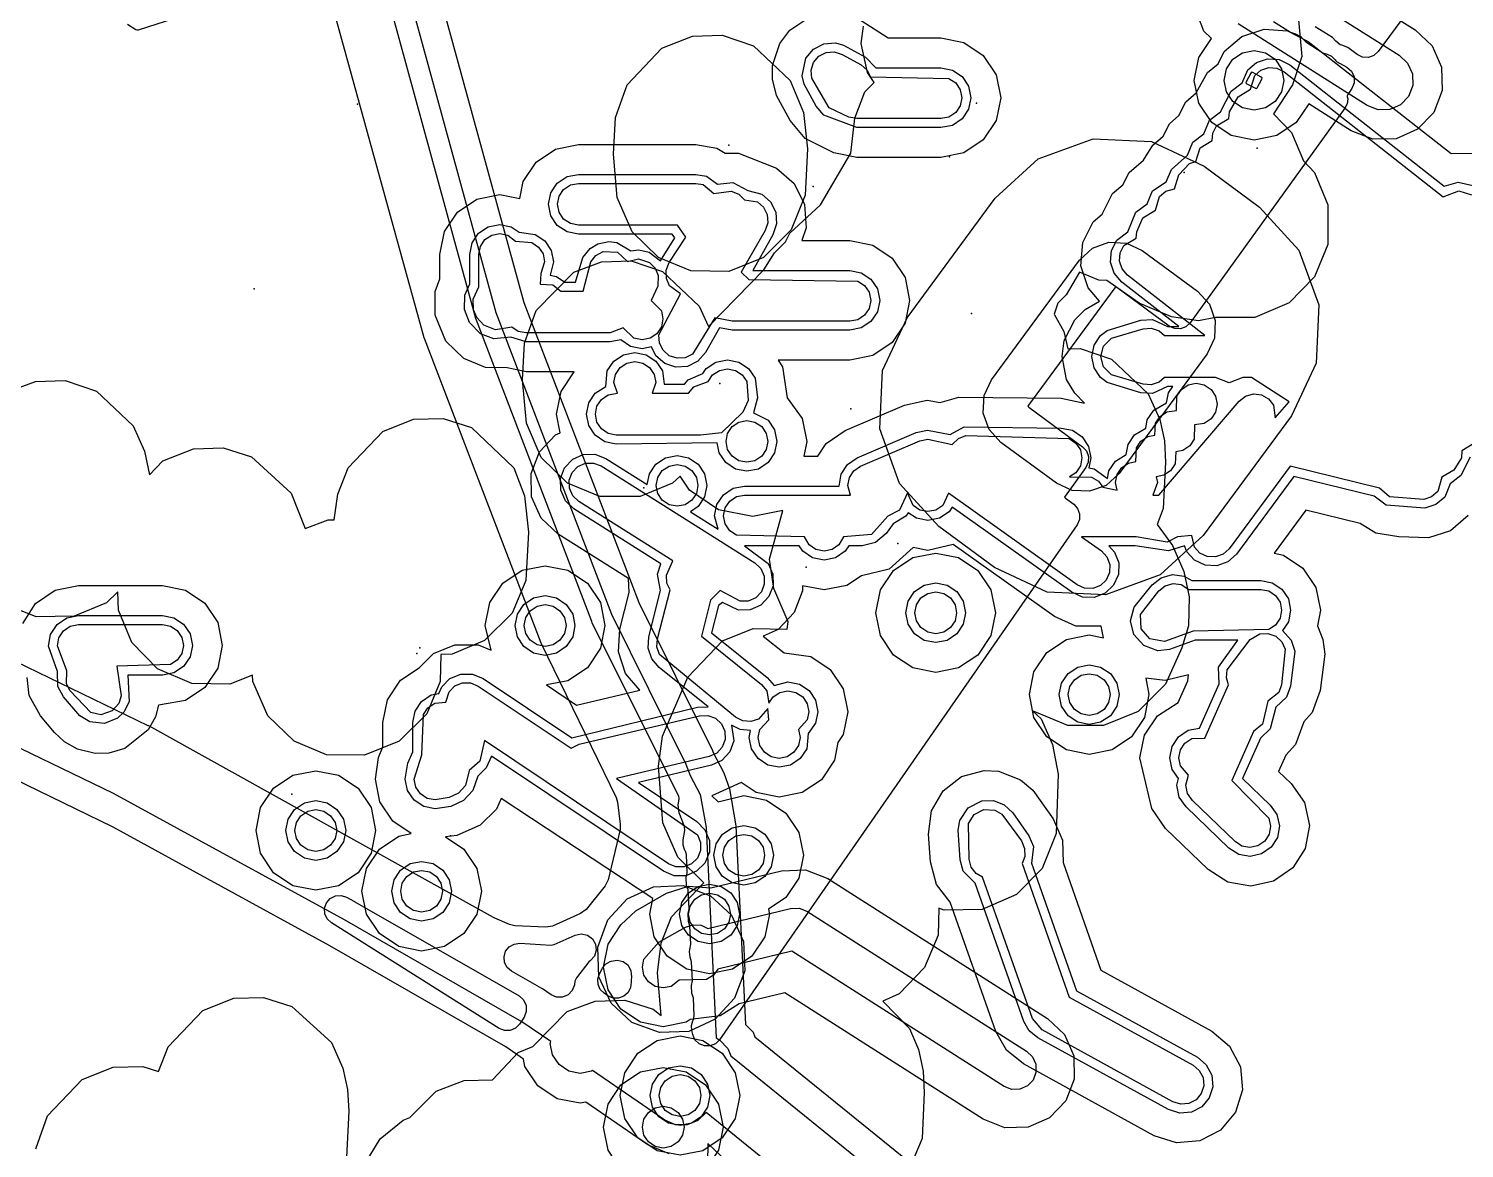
# Model space of a CAD drawing. Header units: metres. Extents: x 8738 to 9560, y -8972 to -7699.
# Drawn here: x 9148.72 to 9196.75, y -8146.26 to -8108.78 of the extents above; entities that cross this region are included whole.
import ezdxf

# ---------------------------------------------------------------- set-up
doc = ezdxf.new("R2010")
doc.units = ezdxf.units.M
for name, color, linetype in [('AI_GREENING_EXCLUSIONS', 1, 'Continuous'), ('AI_GREENING_LAWN', 82, 'Continuous'), ('AI_GREENING_REJECTED', 6, 'Continuous')]:
    doc.layers.add(name, color=color, linetype=linetype)

msp = doc.modelspace()

# ---------------------------------------------------------------- linework, layer by layer
at = {"layer": 'AI_GREENING_EXCLUSIONS'}
for points in [[(9161.109, -8106.45), (9164.348, -8118.278), (9168.212, -8128.375), (9170.707, -8133.4), (9170.853, -8133.776), (9171.18, -8134.413), (9171.383, -8135.515), (9171.724, -8142.554), (9171.842, -8142.636), (9172.114, -8142.916), (9172.21, -8143.156), (9177.55, -8147.486)], [(9162.368, -8107.284), (9165.29, -8117.945), (9169.136, -8127.993), (9171.598, -8132.946), (9171.62, -8133.005), (9171.98, -8133.694), (9172.161, -8134.223), (9172.382, -8135.466), (9172.696, -8142.107), (9172.954, -8142.372), (9173.012, -8142.52), (9178.179, -8146.709)], [(9192.724, -8107.313), (9195.107, -8108.822), (9195.672, -8109.361), (9195.988, -8110.074), (9196.007, -8110.854), (9195.726, -8111.582), (9195.188, -8112.147), (9194.474, -8112.463), (9193.694, -8112.482), (9192.966, -8112.202), (9191.547, -8111.299), (9191.128, -8111.926), (9190.479, -8112.36), (9189.714, -8112.512), (9188.949, -8112.36), (9188.3, -8111.926), (9187.866, -8111.277), (9187.714, -8110.512), (9187.866, -8109.747), (9188.289, -8109.114), (9188.04, -8108.868), (9187.737, -8108.077)], [(9191.219, -8107.544), (9194.571, -8109.667), (9194.854, -8109.936), (9195.012, -8110.293), (9195.022, -8110.683), (9194.881, -8111.047), (9194.612, -8111.33), (9194.255, -8111.488), (9193.865, -8111.497), (9193.501, -8111.357), (9189.179, -8108.619)], [(9191.142, -8107.872), (9191.316, -8109.712), (9191, -8110.657), (9190.362, -8111.63), (9190.967, -8112.254), (9191.365, -8113.203), (9191.734, -8113.592), (9192.188, -8114.675), (9192.188, -8116.003), (9191.734, -8117.086), (9190.885, -8117.954), (9189.745, -8118.446), (9188.422, -8118.446), (9187.855, -8118.559), (9186.949, -8118.424), (9185.866, -8117.97), (9184.794, -8117.215), (9184.524, -8117.199), (9183.875, -8116.927), (9183.43, -8117.688), (9183.149, -8117.968), (9183.023, -8118.337), (9183.35, -8118.921), (9183.486, -8119.501), (9183.9, -8119.49), (9184.95, -8119.842), (9186.174, -8121.001), (9186.56, -8121.857), (9186.715, -8122.576), (9186.754, -8123.293), (9186.677, -8124.838), (9186.468, -8125.379), (9186.985, -8126.079), (9187.364, -8126.946), (9187.546, -8127.803), (9187.517, -8128.773), (9187.298, -8129.503), (9186.755, -8130.716), (9185.838, -8131.633), (9184.677, -8132.101), (9183.489, -8132.101), (9182.306, -8131.618), (9182.589, -8131.886), (9182.975, -8132.742), (9183.157, -8133.731), (9183.092, -8135.723), (9182.622, -8136.888), (9181.767, -8137.765), (9180.616, -8138.263), (9179.347, -8138.28), (9179.166, -8138.221), (9179.145, -8139.125), (9178.692, -8140.209), (9177.837, -8141.086), (9177.294, -8141.33), (9178.189, -8142.242), (9178.489, -8142.952), (9178.644, -8143.671), (9178.683, -8144.388), (9178.606, -8145.933), (9178.091, -8147.165)], [(9159.597, -8147.388), (9160.477, -8145.943), (9161.244, -8145.31), (9161.468, -8145.226), (9162.353, -8144.342), (9163.284, -8143.992), (9164.233, -8143.967), (9165.1, -8143.053), (9165.581, -8142.852), (9166.739, -8141.68), (9167.67, -8141.33), (9168.664, -8141.303), (9169.613, -8141.603), (9169.882, -8141.814), (9169.754, -8140.385), (9169.884, -8139.387), (9170.223, -8138.512), (9171.311, -8137.367), (9170.437, -8136.514), (9169.939, -8135.363), (9169.794, -8133.463), (9169.924, -8132.465), (9170.766, -8130.492), (9171.926, -8129.27), (9172.956, -8128.863), (9174.095, -8128.882), (9174.126, -8128.64), (9173.645, -8127.521), (9173.5, -8126.536), (9173.947, -8124.913), (9172.95, -8125.111), (9171.802, -8124.883), (9170.829, -8124.232), (9170.514, -8123.761), (9170.262, -8123.992), (9169.178, -8124.445), (9167.828, -8124.445), (9166.744, -8123.992), (9165.867, -8123.137), (9165.369, -8121.986), (9165.236, -8120.533), (9165.304, -8119.311), (9165.693, -8118.213), (9166.952, -8116.934), (9167.883, -8116.584), (9168.877, -8116.557), (9169.927, -8116.909), (9171.151, -8118.068), (9171.465, -8118.755), (9173.31, -8116.858), (9173.674, -8116.286), (9174.044, -8115.915), (9174.184, -8115.629), (9175.211, -8114.681), (9176.23, -8112.948), (9176.356, -8111.775), (9176.695, -8110.9), (9177.001, -8110.578), (9176.782, -8110.245), (9176.574, -8109.272), (9176.644, -8108.702)], [(9196.883, -8125.076), (9196.291, -8125.584), (9195.55, -8125.827), (9194.557, -8125.792), (9193.787, -8125.667), (9193.267, -8125.346), (9191.45, -8124.897), (9190.387, -8126.337), (9190.703, -8126.4), (9191.352, -8126.834), (9191.786, -8127.482), (9191.938, -8128.248), (9191.835, -8128.766), (9192.019, -8129.229), (9192.079, -8129.718), (9191.923, -8130.933), (9191.661, -8131.668), (9191.379, -8131.981), (9191.101, -8132.741), (9190.774, -8133.092), (9190.531, -8133.641), (9190.952, -8134.046), (9191.398, -8134.686), (9191.565, -8135.448), (9191.428, -8136.216), (9191.007, -8136.874), (9190.367, -8137.32), (9189.605, -8137.487), (9188.837, -8137.349), (9188.179, -8136.929), (9186.749, -8135.553), (9186.292, -8134.886), (9185.899, -8133.19), (9186.051, -8132.425), (9186.485, -8131.776), (9187.178, -8131.333), (9187.499, -8130.608), (9187.519, -8130.407), (9186.737, -8130.598), (9186.091, -8130.524), (9186.2, -8131.071), (9186.048, -8131.836), (9185.614, -8132.485), (9184.965, -8132.919), (9184.2, -8133.071), (9183.435, -8132.919), (9182.786, -8132.485), (9182.352, -8131.836), (9182.2, -8131.071), (9182.352, -8130.306), (9182.786, -8129.657), (9183.435, -8129.223), (9184.2, -8129.071), (9184.673, -8129.165), (9184.598, -8128.778), (9183.754, -8128.78), (9183.042, -8128.46), (9179.643, -8126.044), (9178.804, -8126.246), (9178.305, -8126.147), (9177.506, -8126.873), (9176.579, -8127.09), (9176.092, -8127.416), (9175.327, -8127.568), (9174.607, -8127.425), (9174.611, -8127.595), (9174.331, -8128.323), (9173.794, -8128.889), (9173.297, -8129.111), (9173.992, -8129.668), (9174.886, -8129.794), (9175.535, -8130.228), (9175.969, -8130.877), (9176.121, -8131.642), (9175.969, -8132.407), (9175.793, -8132.671), (9175.674, -8133.269), (9175.24, -8133.918), (9174.591, -8134.352), (9173.826, -8134.504), (9173.061, -8134.352), (9172.559, -8134.017), (9171.573, -8134.458), (9171.79, -8134.659), (9172.64, -8134.45), (9173.405, -8134.602), (9174.054, -8135.036), (9174.488, -8135.685), (9174.64, -8136.45), (9174.488, -8137.215), (9174.054, -8137.864), (9173.467, -8138.257), (9173.498, -8138.414), (9173.346, -8139.179), (9172.912, -8139.828), (9172.263, -8140.262), (9171.498, -8140.414), (9170.733, -8140.262), (9170.084, -8139.828), (9169.65, -8139.179), (9169.498, -8138.414), (9169.6, -8137.899), (9164.531, -8134.553), (9164.368, -8134.905), (9163.827, -8135.446), (9163.042, -8135.791), (9162.664, -8135.827), (9163.28, -8136.239), (9163.714, -8136.888), (9163.866, -8137.653), (9163.714, -8138.418), (9163.28, -8139.067), (9162.631, -8139.501), (9161.866, -8139.653), (9161.101, -8139.501), (9160.452, -8139.067), (9160.018, -8138.418), (9159.866, -8137.653), (9160.018, -8136.888), (9160.452, -8136.239), (9161.101, -8135.805), (9161.52, -8135.722), (9160.904, -8135.31), (9160.47, -8134.661), (9160.318, -8133.896), (9160.423, -8133.172), (9160.571, -8132.819), (9160.571, -8132.005), (9160.723, -8131.24), (9160.723, -8131.24), (9161.157, -8130.591), (9161.786, -8130.17), (9162.258, -8129.7), (9162.979, -8129.403), (9163.759, -8129.404), (9164.189, -8129.582), (9163.996, -8128.756), (9164.148, -8127.991), (9164.582, -8127.342), (9165.231, -8126.908), (9165.996, -8126.756), (9166.761, -8126.908), (9167.41, -8127.342), (9167.844, -8127.991), (9167.996, -8128.756), (9167.844, -8129.521), (9167.41, -8130.17), (9166.761, -8130.604), (9166.038, -8130.748), (9167.047, -8131.424), (9169.164, -8130.92), (9168.691, -8130.363), (9168.45, -8129.642), (9168.497, -8128.882), (9168.812, -8127.655), (9168.781, -8127.186), (9166.429, -8125.701), (9165.863, -8125.164), (9165.545, -8124.451), (9165.525, -8123.671), (9165.805, -8122.943), (9166.342, -8122.377), (9166.502, -8122.305), (9166.378, -8121.685), (9166.531, -8120.92), (9166.973, -8120.265), (9165.362, -8120.265), (9164.725, -8120.138), (9164.001, -8120.123), (9163.279, -8119.821), (9162.675, -8119.237), (9162.315, -8118.374), (9162.315, -8117.582), (9162.478, -8117.151), (9162.478, -8116.337), (9162.63, -8115.572), (9163.064, -8114.923), (9163.713, -8114.489), (9164.478, -8114.337), (9165.149, -8114.47), (9165.264, -8113.893), (9165.697, -8113.244), (9166.346, -8112.81), (9167.112, -8112.658), (9171.044, -8112.658), (9171.738, -8112.782), (9172.019, -8112.948), (9172.463, -8112.943), (9173.743, -8113.453), (9174.332, -8113.965), (9174.679, -8114.664), (9174.733, -8115.442), (9174.588, -8115.874), (9176.191, -8115.874), (9176.956, -8116.026), (9177.605, -8116.46), (9178.039, -8117.109), (9178.191, -8117.874), (9178.039, -8118.64), (9177.605, -8119.288), (9176.956, -8119.722), (9176.191, -8119.874), (9173.794, -8119.874), (9173.944, -8120.099), (9174.099, -8121.139), (9174.597, -8121.831), (9174.749, -8122.596), (9174.651, -8123.09), (9175.123, -8123.09), (9175.395, -8122.671), (9176.038, -8122.229), (9178.016, -8121.381), (9178.779, -8121.219), (9179.213, -8121.299), (9179.837, -8121.12), (9183.257, -8121.147), (9184.047, -8121.316), (9183.715, -8120.986), (9183.443, -8120.519), (9183.291, -8119.754), (9183.364, -8119.218), (9183.715, -8118.522), (9184.059, -8118.178), (9184.547, -8117.902), (9184.166, -8117.458), (9183.923, -8116.717), (9183.982, -8115.939), (9184.334, -8115.243), (9184.629, -8114.989), (9184.978, -8114.303), (9185.326, -8114.005), (9185.534, -8113.596), (9186.012, -8113.187), (9186.329, -8112.676), (9186.676, -8112.376), (9186.882, -8111.967), (9187.2, -8111.692), (9187.435, -8111.231), (9187.783, -8110.932), (9188.161, -8110.253), (9188.509, -8109.955), (9188.717, -8109.546), (9189.309, -8109.038), (9190.051, -8108.796), (9190.829, -8108.856), (9191.525, -8109.209), (9196.304, -8112.964), (9197.564, -8112.952)], [(9196.947, -8123.128), (9196.637, -8123.74), (9196.279, -8124.014), (9196.096, -8124.459), (9195.8, -8124.713), (9195.429, -8124.835), (9194.136, -8124.73), (9193.737, -8124.432), (9191.042, -8123.766), (9189.123, -8126.365), (9188.835, -8126.628), (9188.468, -8126.76), (9188.078, -8126.742), (9187.725, -8126.576), (9187.462, -8126.288), (9187.391, -8126.09), (9186.848, -8126.259), (9185.741, -8126.09), (9184.851, -8126.09), (9185.048, -8126.299), (9185.187, -8126.664), (9185.175, -8127.054), (9185.016, -8127.41), (9184.732, -8127.677), (9184.367, -8127.816), (9183.977, -8127.805), (9183.621, -8127.645), (9179.618, -8124.794), (9179.511, -8124.953), (9179.187, -8125.17), (9178.804, -8125.246), (9178.421, -8125.17), (9178.142, -8124.983), (9178.069, -8125.103), (9177.642, -8125.36), (9177.408, -8125.68), (9177.053, -8125.982), (9176.6, -8126.09), (9176.158, -8126.09), (9176.034, -8126.275), (9175.71, -8126.492), (9175.327, -8126.568), (9174.944, -8126.492), (9174.62, -8126.275), (9174.496, -8126.09), (9172.666, -8126.09), (9173.457, -8126.679), (9173.615, -8127.035), (9173.626, -8127.425), (9173.486, -8127.79), (9173.217, -8128.073), (9172.861, -8128.231), (9172.471, -8128.242), (9171.935, -8127.993), (9171.799, -8128.088), (9171.563, -8129.004), (9173.427, -8130.496), (9173.659, -8130.771), (9174.121, -8130.642), (9174.504, -8130.718), (9174.828, -8130.935), (9175.045, -8131.259), (9175.121, -8131.642), (9175.045, -8132.025), (9174.799, -8132.369), (9174.75, -8132.887), (9174.533, -8133.211), (9174.209, -8133.428), (9173.826, -8133.504), (9173.443, -8133.428), (9173.119, -8133.211), (9172.902, -8132.887), (9172.826, -8132.504), (9172.873, -8132.267), (9172.524, -8132.237), (9172.235, -8132.088), (9172.315, -8132.619), (9172.179, -8132.985), (9171.914, -8133.271), (9171.559, -8133.433), (9169.117, -8134.015), (9171.067, -8135.322), (9171.342, -8135.599), (9171.491, -8135.959), (9171.491, -8136.349), (9171.341, -8136.71), (9171.065, -8136.985), (9170.704, -8137.134), (9170.314, -8137.133), (9169.953, -8136.984), (9164.201, -8133.128), (9164.021, -8133.524), (9163.748, -8133.796), (9163.581, -8134.283), (9163.268, -8134.617), (9162.844, -8134.811), (9162.318, -8134.896), (9161.935, -8134.82), (9161.611, -8134.603), (9161.394, -8134.279), (9161.318, -8133.896), (9161.403, -8133.37), (9161.571, -8132.985), (9161.571, -8132.005), (9161.647, -8131.622), (9161.864, -8131.298), (9162.188, -8131.081), (9162.443, -8131.03), (9162.536, -8130.808), (9162.812, -8130.532), (9163.173, -8130.384), (9163.563, -8130.384), (9163.563, -8130.384), (9163.923, -8130.534), (9166.887, -8132.521), (9171.096, -8131.488), (9171.449, -8131.475), (9169.809, -8130.162), (9169.562, -8129.872), (9169.442, -8129.511), (9169.465, -8129.132), (9169.862, -8127.59), (9169.754, -8127.035), (9169.871, -8126.691), (9166.962, -8124.856), (9166.679, -8124.587), (9166.521, -8124.231), (9166.51, -8123.841), (9166.65, -8123.476), (9166.919, -8123.193), (9167.275, -8123.035), (9167.665, -8123.024), (9168.03, -8123.164), (9169.416, -8124.039), (9169.486, -8123.685), (9169.703, -8123.361), (9170.027, -8123.144), (9170.41, -8123.068), (9170.793, -8123.144), (9171.117, -8123.361), (9171.334, -8123.685), (9171.41, -8124.068), (9171.334, -8124.451), (9171.117, -8124.775), (9170.857, -8124.949), (9171.785, -8125.534), (9171.668, -8125.09), (9171.744, -8124.708), (9171.961, -8124.383), (9172.285, -8124.166), (9172.668, -8124.09), (9175.829, -8124.09), (9175.898, -8123.696), (9176.111, -8123.369), (9176.433, -8123.148), (9178.41, -8122.3), (9178.792, -8122.219), (9179.546, -8122.359), (9180.021, -8122.103), (9183.257, -8122.147), (9183.64, -8122.223), (9183.964, -8122.44), (9184.181, -8122.765), (9184.257, -8123.147), (9184.19, -8123.485), (9184.369, -8123.509), (9184.809, -8123.839), (9184.859, -8123.584), (9185.076, -8123.26), (9185.433, -8123.037), (9185.5, -8122.698), (9185.717, -8122.374), (9186.089, -8122.148), (9186.144, -8121.871), (9186.361, -8121.547), (9186.788, -8121.31), (9186.856, -8120.966), (9186.998, -8120.754), (9186.823, -8120.754), (9186.312, -8120.996), (9185.923, -8120.967), (9184.798, -8120.624), (9184.583, -8120.461), (9184.367, -8120.136), (9184.291, -8119.754), (9184.367, -8119.371), (9184.583, -8119.047), (9184.798, -8118.883), (9185.923, -8118.54), (9186.312, -8118.511), (9186.823, -8118.754), (9187.193, -8118.754), (9185.291, -8117.263), (9185.037, -8116.967), (9184.915, -8116.597), (9184.945, -8116.207), (9185.121, -8115.859), (9185.494, -8115.58), (9185.764, -8114.921), (9186.137, -8114.643), (9186.32, -8114.214), (9186.777, -8113.908), (9186.957, -8113.491), (9187.489, -8113.011), (9187.671, -8112.582), (9188.036, -8112.304), (9188.221, -8111.849), (9188.594, -8111.57), (9188.947, -8110.871), (9189.32, -8110.592), (9189.503, -8110.164), (9189.799, -8109.91), (9190.17, -8109.788), (9190.559, -8109.818), (9190.907, -8109.995), (9196.077, -8114.057), (9196.548, -8113.914), (9197.033, -8114.026)], [(9197.068, -8122.669), (9196.668, -8122.909), (9196.65, -8123.145), (9196.401, -8123.555), (9196.001, -8123.796), (9195.86, -8124.274), (9195.653, -8124.452), (9195.393, -8124.537), (9194.241, -8124.449), (9193.907, -8124.165), (9190.92, -8123.426), (9188.882, -8126.187), (9188.68, -8126.371), (9188.423, -8126.464), (9188.15, -8126.451), (9187.903, -8126.335), (9187.719, -8126.133), (9187.633, -8125.745), (9187.152, -8125.79), (9186.804, -8125.963), (9185.772, -8125.79), (9183.946, -8125.79), (9184.606, -8126.26), (9184.794, -8126.458), (9184.891, -8126.714), (9184.883, -8126.987), (9184.771, -8127.236), (9184.573, -8127.423), (9184.317, -8127.521), (9184.044, -8127.513), (9183.795, -8127.401), (9179.488, -8124.328), (9179.299, -8124.741), (9179.072, -8124.893), (9178.804, -8124.946), (9178.536, -8124.893), (9178.309, -8124.741), (9178.119, -8124.319), (9177.848, -8124.9), (9177.459, -8125.101), (9176.917, -8125.714), (9175.983, -8125.79), (9175.822, -8126.063), (9175.595, -8126.215), (9175.327, -8126.268), (9175.059, -8126.215), (9174.832, -8126.063), (9174.671, -8125.79), (9172.4, -8125.737), (9172.173, -8125.585), (9172.021, -8125.358), (9171.968, -8125.09), (9172.021, -8124.822), (9172.173, -8124.595), (9172.4, -8124.444), (9172.668, -8124.39), (9176.216, -8124.39), (9176.127, -8124.076), (9176.177, -8123.808), (9176.326, -8123.579), (9176.551, -8123.424), (9176.551, -8123.424), (9178.528, -8122.575), (9178.796, -8122.519), (9179.619, -8122.704), (9179.823, -8122.499), (9180.077, -8122.398), (9183.525, -8122.5), (9183.752, -8122.652), (9183.904, -8122.879), (9183.957, -8123.147), (9183.904, -8123.415), (9183.752, -8123.642), (9183.537, -8123.786), (9184.272, -8123.793), (9184.508, -8123.93), (9184.656, -8124.124), (9185.134, -8124.225), (9185.083, -8123.967), (9185.136, -8123.699), (9185.288, -8123.472), (9185.515, -8123.32), (9185.762, -8123.271), (9185.777, -8122.813), (9185.929, -8122.586), (9186.156, -8122.434), (9186.394, -8122.387), (9186.421, -8121.986), (9186.573, -8121.759), (9186.8, -8121.607), (9187.123, -8121.565), (9187.133, -8121.081), (9187.285, -8120.854), (9187.512, -8120.702), (9187.78, -8120.649), (9188.048, -8120.702), (9188.275, -8120.854), (9188.427, -8121.081), (9188.48, -8121.349), (9188.427, -8121.617), (9188.275, -8121.844), (9188.048, -8121.996), (9187.725, -8122.038), (9187.715, -8122.522), (9187.563, -8122.749), (9187.336, -8122.901), (9187.098, -8122.948), (9187.071, -8123.349), (9186.919, -8123.576), (9186.692, -8123.728), (9186.445, -8123.777), (9186.483, -8123.967), (9186.326, -8124.39), (9186.53, -8124.39), (9189.214, -8121.248), (9189.428, -8121.079), (9189.691, -8121.005), (9189.962, -8121.037), (9190.2, -8121.17), (9190.37, -8121.385), (9190.425, -8121.808), (9190.892, -8121.27), (9189.63, -8120.454), (9189.341, -8120.454), (9188.882, -8120.635), (9188.423, -8120.454), (9186.72, -8120.454), (9186.535, -8120.613), (9186.276, -8120.699), (9186.003, -8120.678), (9184.946, -8120.363), (9184.681, -8120.098), (9184.591, -8119.754), (9184.681, -8119.409), (9184.946, -8119.144), (9186.003, -8118.829), (9186.276, -8118.809), (9186.535, -8118.894), (9186.72, -8119.054), (9188.063, -8119.054), (9185.476, -8117.027), (9185.298, -8116.82), (9185.213, -8116.56), (9185.234, -8116.288), (9185.357, -8116.044), (9185.772, -8115.798), (9185.789, -8115.58), (9185.999, -8115.107), (9186.415, -8114.861), (9186.556, -8114.4), (9186.763, -8114.222), (9187.056, -8114.137), (9187.194, -8113.675), (9187.56, -8113.297), (9187.768, -8113.229), (9187.907, -8112.766), (9188.314, -8112.522), (9188.333, -8112.278), (9188.457, -8112.034), (9188.873, -8111.788), (9188.889, -8111.57), (9189.183, -8111.057), (9189.598, -8110.811), (9189.739, -8110.349), (9189.946, -8110.171), (9190.206, -8110.086), (9190.478, -8110.107), (9190.722, -8110.231), (9196.039, -8114.408), (9196.565, -8114.213), (9196.985, -8114.339)], [(9148.012, -8120.936), (9148.943, -8120.586), (9149.937, -8120.559), (9150.987, -8120.911), (9152.211, -8122.07), (9152.597, -8122.926), (9152.759, -8123.717), (9153.204, -8123.248), (9154.234, -8122.841), (9155.228, -8122.814), (9156.177, -8123.114), (9157.502, -8124.325), (9157.97, -8125.513), (9158.735, -8125.225), (9158.94, -8125.219), (9159.064, -8124.358), (9159.403, -8123.483), (9160.563, -8122.261), (9161.593, -8121.854), (9162.587, -8121.827), (9163.536, -8122.127), (9164.947, -8123.484), (9165.308, -8124.413), (9165.441, -8125.63), (9165.347, -8127.256), (9164.894, -8128.34), (9163.972, -8129.262), (9162.888, -8129.715), (9162.509, -8129.732), (9162.489, -8130.627), (9162.036, -8131.711), (9161.114, -8132.633), (9159.949, -8133.103), (9158.68, -8133.086), (9157.596, -8132.633), (9156.719, -8131.778), (9156.221, -8130.627), (9156.204, -8130.42), (9155.448, -8130.719), (9154.179, -8130.702), (9153.028, -8130.204), (9152.173, -8129.327), (9151.72, -8128.243), (9151.703, -8127.634), (9151.322, -8127.994), (9150.238, -8128.447), (9148.969, -8128.464), (9147.804, -8127.994)], [(9148.521, -8128.69), (9148.951, -8128.025), (9149.605, -8127.579), (9150.382, -8127.422), (9153.194, -8127.422), (9153.96, -8127.574), (9154.608, -8128.008), (9155.042, -8128.656), (9155.194, -8129.422), (9155.042, -8130.187), (9154.608, -8130.836), (9153.96, -8131.27), (9153.06, -8131.422), (9152.963, -8131.817), (9152.719, -8132.248), (9151.936, -8132.876), (9151.403, -8133.031), (9150.947, -8133.045), (9150.35, -8132.9), (9149.92, -8132.655), (9149.587, -8132.342), (9149.118, -8131.786), (9149.118, -8131.786), (9148.74, -8131.103), (9148.672, -8130.495)], [(9176.29, -8149.039), (9171.384, -8145.061), (9171.109, -8145.328), (9170.747, -8145.472), (9170.356, -8145.467), (9169.998, -8145.312), (9167.586, -8143.65), (9167.553, -8143.673), (9167.17, -8143.749), (9166.787, -8143.673), (9166.463, -8143.456), (9166.246, -8143.132), (9166.17, -8142.749), (9166.183, -8142.683), (9165.217, -8142.018), (9159.286, -8138.611), (9151.561, -8134.384), (9143.639, -8130.553)], [(9170.147, -8146.445), (9169.431, -8146.136), (9167.363, -8144.711), (9167.17, -8144.749), (9166.405, -8144.597), (9165.756, -8144.163), (9165.322, -8143.514), (9165.274, -8143.271), (9164.684, -8142.864), (9158.796, -8139.483), (9151.55, -8135.507), (9143.217, -8131.46)], [(9148.961, -8146.271), (9149.35, -8145.173), (9150.51, -8143.951), (9151.54, -8143.544), (9152.534, -8143.517), (9153.067, -8143.686), (9153.067, -8143.686), (9153.388, -8142.862), (9154.548, -8141.64), (9155.578, -8141.233), (9156.572, -8141.206), (9157.521, -8141.506), (9158.846, -8142.717), (9159.232, -8143.573), (9159.387, -8144.292), (9159.426, -8145.009), (9159.349, -8146.554)], [(9171.89, -8146.524), (9171.441, -8146.096), (9171.424, -8146.732)]]:
    msp.add_lwpolyline(points, dxfattribs=at)
for points in [[(9174.18, -8108.834), (9174.825, -8108.404), (9175.368, -8108.264), (9175.824, -8108.266), (9176.567, -8108.507), (9177.472, -8109.093), (9179.238, -8109.093), (9180.004, -8109.245), (9180.653, -8109.679), (9181.086, -8110.328), (9181.238, -8111.093), (9181.086, -8111.858), (9180.653, -8112.507), (9180.004, -8112.941), (9179.238, -8113.093), (9176.426, -8113.093), (9175.658, -8112.94), (9174.693, -8112.452), (9174.191, -8111.856), (9173.742, -8111.017), (9173.603, -8110.474), (9173.604, -8110.018), (9173.845, -8109.276), (9174.18, -8108.834)], [(9172.97, -8109.354), (9174.194, -8110.513), (9174.641, -8111.588), (9174.774, -8112.805), (9174.697, -8114.35), (9174.227, -8115.515), (9173.305, -8116.437), (9172.14, -8116.907), (9170.871, -8116.89), (9169.787, -8116.437), (9168.91, -8115.582), (9168.412, -8114.431), (9168.279, -8112.978), (9168.347, -8111.756), (9168.736, -8110.658), (9169.896, -8109.436), (9170.926, -8109.029), (9171.92, -8109.002), (9172.97, -8109.354)], [(9175.976, -8109.329), (9176.714, -8109.735), (9177.064, -8110.093), (9179.238, -8110.093), (9179.621, -8110.169), (9179.945, -8110.386), (9180.162, -8110.71), (9180.238, -8111.093), (9180.162, -8111.476), (9179.945, -8111.8), (9179.621, -8112.017), (9179.238, -8112.093), (9176.426, -8112.093), (9175.318, -8111.671), (9175.066, -8111.373), (9174.666, -8110.635), (9174.596, -8110.363), (9174.717, -8109.764), (9174.971, -8109.467), (9175.318, -8109.29), (9175.707, -8109.259), (9175.976, -8109.329)], [(9176.567, -8109.997), (9176.775, -8110.174), (9176.887, -8110.393), (9179.506, -8110.446), (9179.733, -8110.598), (9179.885, -8110.825), (9179.938, -8111.093), (9179.885, -8111.361), (9179.733, -8111.588), (9179.506, -8111.74), (9179.238, -8111.793), (9176.426, -8111.793), (9176.157, -8111.739), (9175.505, -8111.436), (9174.916, -8110.442), (9174.895, -8110.17), (9174.979, -8109.91), (9175.157, -8109.703), (9175.4, -8109.578), (9175.672, -8109.557), (9175.932, -8109.641), (9176.567, -8109.997)], [(9189.331, -8111.436), (9189.007, -8111.219), (9188.79, -8110.895), (9188.714, -8110.512), (9188.79, -8110.129), (9189.007, -8109.805), (9189.331, -8109.588), (9189.714, -8109.512), (9190.097, -8109.588), (9190.421, -8109.805), (9190.638, -8110.129), (9190.714, -8110.512), (9190.638, -8110.895), (9190.421, -8111.219), (9190.097, -8111.436), (9189.714, -8111.512), (9189.331, -8111.436)], [(9177.281, -8120.224), (9178.109, -8118.457), (9181.056, -8114.451), (9182.496, -8113.135), (9184.331, -8112.471), (9186.28, -8112.559), (9188.046, -8113.387), (9189.899, -8114.75), (9191.215, -8116.19), (9191.879, -8118.024), (9191.791, -8119.973), (9190.964, -8121.74), (9188.016, -8125.746), (9186.576, -8127.062), (9184.741, -8127.726), (9182.793, -8127.638), (9181.026, -8126.811), (9179.173, -8125.448), (9177.857, -8124.007), (9177.193, -8122.173), (9177.281, -8120.224)], [(9163.771, -8115.63), (9164.095, -8115.413), (9164.478, -8115.337), (9164.861, -8115.413), (9165.125, -8115.59), (9165.663, -8115.666), (9165.987, -8115.883), (9166.204, -8116.207), (9166.28, -8116.59), (9166.163, -8117.033), (9166.373, -8117.075), (9166.657, -8117.265), (9167.017, -8117.265), (9167.261, -8116.441), (9167.507, -8116.138), (9167.762, -8115.984), (9168.124, -8115.908), (9168.399, -8115.941), (9168.864, -8116.218), (9169.132, -8116.184), (9169.48, -8116.259), (9169.859, -8116.551), (9170.333, -8115.784), (9170.248, -8115.658), (9167.112, -8115.658), (9166.729, -8115.582), (9166.405, -8115.365), (9166.188, -8115.041), (9166.112, -8114.658), (9166.188, -8114.275), (9166.405, -8113.951), (9166.729, -8113.734), (9167.112, -8113.658), (9171.044, -8113.658), (9171.391, -8113.72), (9171.764, -8113.984), (9172.28, -8113.926), (9172.778, -8114.203), (9173.246, -8114.32), (9173.541, -8114.577), (9173.714, -8114.926), (9173.741, -8115.315), (9173.617, -8115.685), (9172.946, -8116.874), (9176.191, -8116.874), (9176.573, -8116.95), (9176.898, -8117.167), (9177.115, -8117.492), (9177.191, -8117.874), (9177.115, -8118.257), (9176.898, -8118.581), (9176.573, -8118.798), (9176.191, -8118.874), (9172.259, -8118.874), (9171.834, -8118.798), (9171.365, -8119.616), (9171.109, -8119.91), (9170.76, -8120.084), (9170.37, -8120.111), (9170.001, -8119.987), (9169.706, -8119.73), (9169.558, -8119.432), (9169.238, -8119.496), (9168.855, -8119.42), (9168.525, -8119.194), (9168.174, -8119.265), (9165.362, -8119.265), (9164.848, -8119.102), (9164.277, -8119.158), (9163.838, -8118.991), (9163.462, -8118.615), (9163.295, -8118.176), (9163.31, -8117.702), (9163.478, -8117.317), (9163.478, -8116.337), (9163.554, -8115.954), (9163.771, -8115.63)], [(9172.558, -8116.93), (9172.815, -8117.174), (9176.459, -8117.228), (9176.686, -8117.379), (9176.838, -8117.606), (9176.891, -8117.874), (9176.838, -8118.142), (9176.686, -8118.369), (9176.459, -8118.521), (9176.191, -8118.574), (9172.259, -8118.574), (9171.679, -8118.465), (9170.926, -8119.673), (9170.681, -8119.795), (9170.409, -8119.813), (9170.15, -8119.726), (9169.944, -8119.547), (9169.822, -8119.302), (9169.803, -8119.03), (9170.531, -8117.652), (9170.161, -8117.391), (9170.053, -8117.14), (9170.05, -8116.867), (9170.151, -8116.613), (9170.708, -8115.759), (9170.43, -8115.358), (9167.112, -8115.358), (9166.844, -8115.305), (9166.617, -8115.153), (9166.465, -8114.926), (9166.412, -8114.658), (9166.465, -8114.39), (9166.617, -8114.163), (9166.844, -8114.011), (9167.112, -8113.958), (9171.044, -8113.958), (9171.287, -8114.001), (9171.64, -8114.298), (9172.225, -8114.22), (9172.479, -8114.322), (9172.667, -8114.506), (9173.097, -8114.581), (9173.303, -8114.76), (9173.425, -8115.005), (9173.444, -8115.277), (9173.357, -8115.536), (9172.558, -8116.93)], [(9163.778, -8117.42), (9163.778, -8116.337), (9163.831, -8116.069), (9163.983, -8115.842), (9164.21, -8115.69), (9164.478, -8115.637), (9164.746, -8115.69), (9165.005, -8115.89), (9165.548, -8115.943), (9165.775, -8116.095), (9165.927, -8116.322), (9165.98, -8116.59), (9165.851, -8116.971), (9165.834, -8117.33), (9166.258, -8117.352), (9166.526, -8117.565), (9167.275, -8117.565), (9167.526, -8116.581), (9167.698, -8116.369), (9167.938, -8116.239), (9168.413, -8116.261), (9168.757, -8116.577), (9169.121, -8116.483), (9169.487, -8116.602), (9169.68, -8116.796), (9169.784, -8117.048), (9169.763, -8117.399), (9169.549, -8117.878), (9169.885, -8118.228), (9169.938, -8118.496), (9169.885, -8118.764), (9169.733, -8118.991), (9169.506, -8119.143), (9169.238, -8119.196), (9168.97, -8119.143), (9168.613, -8118.796), (9168.174, -8118.965), (9165.362, -8118.965), (9165.094, -8118.912), (9164.881, -8118.769), (9164.336, -8118.864), (9163.942, -8118.7), (9163.71, -8118.447), (9163.605, -8118.194), (9163.589, -8117.839), (9163.778, -8117.42)], [(9180.928, -8120.531), (9183.875, -8116.525), (9184.307, -8116.131), (9184.858, -8115.931), (9185.442, -8115.958), (9185.972, -8116.206), (9187.825, -8117.569), (9188.22, -8118.001), (9188.419, -8118.551), (9188.392, -8119.136), (9188.144, -8119.666), (9185.197, -8123.672), (9184.765, -8124.067), (9184.215, -8124.266), (9183.63, -8124.24), (9183.1, -8123.992), (9181.247, -8122.629), (9180.852, -8122.196), (9180.653, -8121.646), (9180.68, -8121.061), (9180.928, -8120.531)], [(9171.277, -8120.324), (9171.389, -8120.157), (9171.713, -8119.94), (9172.096, -8119.864), (9172.479, -8119.94), (9172.803, -8120.157), (9173.02, -8120.481), (9173.1, -8121.138), (9172.964, -8121.639), (9173.456, -8121.889), (9173.673, -8122.213), (9173.749, -8122.596), (9173.673, -8122.979), (9173.456, -8123.303), (9173.132, -8123.52), (9172.749, -8123.596), (9172.366, -8123.52), (9172.042, -8123.303), (9171.825, -8122.979), (9171.758, -8122.641), (9168.378, -8122.685), (9167.996, -8122.609), (9167.671, -8122.392), (9167.455, -8122.068), (9167.378, -8121.685), (9167.455, -8121.302), (9167.671, -8120.978), (9168.024, -8120.756), (9168.073, -8120.237), (9168.29, -8119.913), (9168.614, -8119.696), (9168.997, -8119.62), (9169.38, -8119.696), (9169.704, -8119.913), (9169.921, -8120.237), (9169.984, -8120.685), (9170.656, -8120.685), (9170.787, -8120.535), (9171.277, -8120.324)], [(9169.579, -8120.985), (9170.788, -8120.985), (9170.97, -8120.773), (9171.456, -8120.587), (9171.601, -8120.369), (9171.828, -8120.217), (9172.096, -8120.164), (9172.364, -8120.217), (9172.591, -8120.369), (9172.743, -8120.596), (9172.794, -8121.228), (9172.612, -8121.615), (9171.893, -8122.307), (9171.191, -8122.385), (9168.378, -8122.385), (9168.111, -8122.332), (9167.883, -8122.18), (9167.732, -8121.953), (9167.678, -8121.685), (9167.732, -8121.417), (9167.883, -8121.19), (9168.111, -8121.038), (9168.415, -8120.985), (9168.297, -8120.62), (9168.35, -8120.352), (9168.502, -8120.125), (9168.729, -8119.973), (9168.997, -8119.92), (9169.265, -8119.973), (9169.492, -8120.125), (9169.644, -8120.352), (9169.697, -8120.62), (9169.579, -8120.985)], [(9172.481, -8123.243), (9172.254, -8123.091), (9172.102, -8122.864), (9172.049, -8122.596), (9172.102, -8122.328), (9172.254, -8122.101), (9172.481, -8121.949), (9172.749, -8121.896), (9173.017, -8121.949), (9173.244, -8122.101), (9173.396, -8122.328), (9173.449, -8122.596), (9173.396, -8122.864), (9173.244, -8123.091), (9173.017, -8123.243), (9172.749, -8123.296), (9172.481, -8123.243)], [(9173.323, -8127.102), (9173.33, -8127.375), (9173.232, -8127.63), (9173.044, -8127.828), (9172.794, -8127.939), (9172.521, -8127.946), (9171.854, -8127.588), (9171.534, -8127.914), (9171.224, -8129.117), (9173.24, -8130.73), (9173.415, -8130.939), (9173.484, -8131.359), (9173.626, -8131.147), (9173.853, -8130.995), (9174.121, -8130.942), (9174.389, -8130.995), (9174.616, -8131.147), (9174.768, -8131.374), (9174.821, -8131.642), (9174.768, -8131.91), (9174.471, -8132.234), (9174.526, -8132.504), (9174.473, -8132.772), (9174.321, -8132.999), (9174.094, -8133.151), (9173.826, -8133.204), (9173.558, -8133.151), (9173.331, -8132.999), (9173.179, -8132.772), (9173.126, -8132.504), (9173.179, -8132.236), (9173.476, -8131.912), (9173.443, -8131.533), (9173.14, -8131.89), (9172.879, -8131.972), (9172.607, -8131.949), (9172.365, -8131.823), (9169.824, -8129.725), (9169.739, -8129.472), (9169.755, -8129.206), (9170.178, -8127.565), (9170.07, -8127.346), (9170.052, -8127.073), (9170.27, -8126.588), (9167.122, -8124.602), (9166.924, -8124.414), (9166.813, -8124.164), (9166.806, -8123.891), (9166.904, -8123.636), (9167.092, -8123.438), (9167.342, -8123.327), (9167.615, -8123.32), (9167.87, -8123.418), (9173.014, -8126.664), (9173.212, -8126.852), (9173.323, -8127.102)], [(9169.915, -8124.563), (9169.763, -8124.336), (9169.71, -8124.068), (9169.763, -8123.8), (9169.915, -8123.573), (9170.142, -8123.421), (9170.41, -8123.368), (9170.678, -8123.421), (9170.905, -8123.573), (9171.057, -8123.8), (9171.11, -8124.068), (9171.057, -8124.336), (9170.905, -8124.563), (9170.678, -8124.715), (9170.41, -8124.768), (9170.142, -8124.715), (9169.915, -8124.563)], [(9179.829, -8130.179), (9179.064, -8130.331), (9178.299, -8130.179), (9177.65, -8129.745), (9177.216, -8129.096), (9177.064, -8128.331), (9177.216, -8127.566), (9177.65, -8126.917), (9178.299, -8126.483), (9179.064, -8126.331), (9179.829, -8126.483), (9180.478, -8126.917), (9180.912, -8127.566), (9181.064, -8128.331), (9180.912, -8129.096), (9180.478, -8129.745), (9179.829, -8130.179)], [(9178.681, -8129.255), (9178.357, -8129.038), (9178.14, -8128.714), (9178.064, -8128.331), (9178.14, -8127.948), (9178.357, -8127.624), (9178.681, -8127.407), (9179.064, -8127.331), (9179.447, -8127.407), (9179.771, -8127.624), (9179.988, -8127.948), (9180.064, -8128.331), (9179.988, -8128.714), (9179.771, -8129.038), (9179.447, -8129.255), (9179.064, -8129.331), (9178.681, -8129.255)], [(9186.985, -8127.054), (9187.372, -8127.101), (9187.632, -8127.248), (9189.938, -8127.248), (9190.321, -8127.324), (9190.645, -8127.541), (9190.862, -8127.865), (9190.938, -8128.248), (9190.862, -8128.63), (9190.668, -8128.921), (9190.961, -8129.247), (9191.075, -8129.621), (9190.933, -8130.788), (9190.802, -8131.155), (9190.445, -8131.49), (9190.25, -8132.215), (9189.931, -8132.525), (9189.333, -8133.876), (9190.259, -8134.766), (9190.482, -8135.087), (9190.566, -8135.468), (9190.497, -8135.852), (9190.287, -8136.18), (9189.966, -8136.403), (9189.585, -8136.487), (9189.201, -8136.418), (9188.873, -8136.208), (9187.442, -8134.832), (9187.214, -8134.499), (9187.136, -8134.102), (9187.183, -8133.884), (9186.975, -8133.573), (9186.899, -8133.19), (9186.975, -8132.807), (9187.192, -8132.483), (9187.516, -8132.266), (9187.892, -8132.191), (9188.545, -8130.715), (9188.53, -8130.15), (9189.172, -8129.248), (9187.747, -8129.248), (9186.885, -8129.558), (9186.497, -8129.6), (9186.025, -8129.432), (9185.693, -8129.055), (9185.586, -8128.604), (9185.699, -8128.141), (9186.302, -8127.4), (9186.609, -8127.159), (9186.985, -8127.054)], [(9190.206, -8127.601), (9190.433, -8127.753), (9190.585, -8127.98), (9190.638, -8128.248), (9190.585, -8128.516), (9190.433, -8128.743), (9190.206, -8128.895), (9187.683, -8128.948), (9186.718, -8129.291), (9186.23, -8129.199), (9185.939, -8128.872), (9185.921, -8128.385), (9186.529, -8127.595), (9186.744, -8127.427), (9187.007, -8127.353), (9187.278, -8127.386), (9187.538, -8127.548), (9189.938, -8127.548), (9190.206, -8127.601)], [(9165.613, -8129.68), (9165.289, -8129.463), (9165.072, -8129.139), (9164.996, -8128.756), (9165.072, -8128.373), (9165.289, -8128.049), (9165.613, -8127.832), (9165.996, -8127.756), (9166.379, -8127.832), (9166.703, -8128.049), (9166.92, -8128.373), (9166.996, -8128.756), (9166.92, -8129.139), (9166.703, -8129.463), (9166.379, -8129.68), (9165.996, -8129.756), (9165.613, -8129.68)], [(9178.796, -8128.978), (9178.569, -8128.826), (9178.417, -8128.599), (9178.364, -8128.331), (9178.417, -8128.063), (9178.569, -8127.836), (9178.796, -8127.684), (9179.064, -8127.631), (9179.332, -8127.684), (9179.559, -8127.836), (9179.711, -8128.063), (9179.764, -8128.331), (9179.711, -8128.599), (9179.559, -8128.826), (9179.332, -8128.978), (9179.064, -8129.031), (9178.796, -8128.978)], [(9149.666, -8128.723), (9149.994, -8128.5), (9150.382, -8128.422), (9153.194, -8128.422), (9153.577, -8128.498), (9153.901, -8128.715), (9154.118, -8129.039), (9154.194, -8129.422), (9154.118, -8129.804), (9153.901, -8130.129), (9153.577, -8130.346), (9153.194, -8130.422), (9152.034, -8130.422), (9152.085, -8131.298), (9151.917, -8131.65), (9151.688, -8131.856), (9151.259, -8132.042), (9150.761, -8131.987), (9150.43, -8131.78), (9149.882, -8131.141), (9149.693, -8130.799), (9149.681, -8130.301), (9149.382, -8129.446), (9149.451, -8129.056), (9149.666, -8128.723)], [(9165.728, -8129.403), (9165.501, -8129.251), (9165.349, -8129.024), (9165.296, -8128.756), (9165.349, -8128.488), (9165.501, -8128.261), (9165.728, -8128.109), (9165.996, -8128.056), (9166.264, -8128.109), (9166.491, -8128.261), (9166.643, -8128.488), (9166.696, -8128.756), (9166.643, -8129.024), (9166.491, -8129.251), (9166.264, -8129.403), (9165.996, -8129.456), (9165.728, -8129.403)], [(9150.11, -8128.777), (9150.382, -8128.722), (9153.194, -8128.722), (9153.462, -8128.775), (9153.689, -8128.927), (9153.841, -8129.154), (9153.894, -8129.422), (9153.841, -8129.69), (9153.689, -8129.917), (9153.462, -8130.068), (9151.665, -8130.122), (9151.813, -8131.111), (9151.737, -8131.373), (9151.516, -8131.615), (9151.137, -8131.752), (9150.794, -8131.674), (9150.111, -8130.947), (9149.979, -8130.708), (9149.996, -8130.271), (9149.682, -8129.439), (9149.73, -8129.166), (9149.881, -8128.933), (9150.11, -8128.777)], [(9190.173, -8131.294), (9189.995, -8132.057), (9189.7, -8132.307), (9188.974, -8133.947), (9190.207, -8135.207), (9190.266, -8135.474), (9190.218, -8135.742), (9190.07, -8135.972), (9189.846, -8136.129), (9189.579, -8136.187), (9189.311, -8136.139), (9189.081, -8135.992), (9187.65, -8134.616), (9187.49, -8134.383), (9187.436, -8134.105), (9187.524, -8133.765), (9187.252, -8133.458), (9187.199, -8133.19), (9187.252, -8132.922), (9187.404, -8132.695), (9187.631, -8132.543), (9188.072, -8132.525), (9188.861, -8130.743), (9188.79, -8130.509), (9188.817, -8130.237), (9189.584, -8129.223), (9189.908, -8129.04), (9190.181, -8129.026), (9190.438, -8129.117), (9190.641, -8129.3), (9190.758, -8129.547), (9190.636, -8130.744), (9190.545, -8131.001), (9190.173, -8131.294)], [(9183.817, -8131.995), (9183.493, -8131.778), (9183.276, -8131.454), (9183.2, -8131.071), (9183.276, -8130.688), (9183.493, -8130.364), (9183.817, -8130.147), (9184.2, -8130.071), (9184.583, -8130.147), (9184.907, -8130.364), (9185.124, -8130.688), (9185.2, -8131.071), (9185.124, -8131.454), (9184.907, -8131.778), (9184.583, -8131.995), (9184.2, -8132.071), (9183.817, -8131.995)], [(9163.504, -8130.678), (9163.756, -8130.783), (9166.866, -8132.868), (9167.135, -8132.73), (9171.165, -8131.78), (9171.438, -8131.769), (9171.694, -8131.864), (9171.895, -8132.05), (9172.008, -8132.298), (9172.019, -8132.571), (9171.924, -8132.827), (9171.738, -8133.028), (9171.49, -8133.142), (9168.38, -8133.882), (9171.093, -8135.765), (9171.197, -8136.017), (9171.197, -8136.291), (9171.092, -8136.543), (9170.898, -8136.736), (9170.646, -8136.84), (9170.373, -8136.839), (9170.12, -8136.734), (9163.965, -8132.608), (9163.811, -8133.299), (9163.454, -8133.614), (9163.333, -8134.115), (9163.101, -8134.368), (9162.784, -8134.516), (9162.318, -8134.596), (9162.05, -8134.543), (9161.823, -8134.391), (9161.671, -8134.164), (9161.618, -8133.896), (9161.871, -8133.088), (9161.924, -8131.737), (9162.076, -8131.51), (9162.303, -8131.358), (9162.68, -8131.327), (9162.785, -8130.975), (9162.978, -8130.782), (9163.231, -8130.678), (9163.504, -8130.678)], [(9183.932, -8131.718), (9183.705, -8131.566), (9183.553, -8131.339), (9183.5, -8131.071), (9183.553, -8130.803), (9183.705, -8130.576), (9183.932, -8130.424), (9184.2, -8130.371), (9184.468, -8130.424), (9184.695, -8130.576), (9184.847, -8130.803), (9184.9, -8131.071), (9184.847, -8131.339), (9184.695, -8131.566), (9184.468, -8131.718), (9184.2, -8131.771), (9183.932, -8131.718)], [(9159.089, -8137.466), (9158.324, -8137.618), (9157.559, -8137.466), (9156.91, -8137.032), (9156.476, -8136.383), (9156.324, -8135.618), (9156.476, -8134.853), (9156.91, -8134.204), (9157.559, -8133.77), (9158.324, -8133.618), (9159.089, -8133.77), (9159.738, -8134.204), (9160.172, -8134.853), (9160.324, -8135.618), (9160.172, -8136.383), (9159.738, -8137.032), (9159.089, -8137.466)], [(9179.932, -8133.812), (9180.685, -8133.609), (9181.17, -8133.635), (9181.897, -8133.919), (9182.309, -8134.269), (9182.995, -8135.225), (9183.308, -8135.94), (9183.323, -8136.692), (9184.591, -8140.296), (9188.301, -8142.333), (9188.898, -8142.834), (9189.258, -8143.527), (9189.326, -8144.304), (9189.091, -8145.048), (9188.589, -8145.646), (9187.897, -8146.006), (9187.119, -8146.074), (9186.375, -8145.839), (9181.996, -8143.434), (9181.433, -8142.974), (9181.072, -8142.345), (9179.55, -8138.02), (9179.091, -8137.424), (9178.887, -8136.671), (9178.825, -8135.739), (9178.925, -8134.965), (9179.314, -8134.288), (9179.932, -8133.812)], [(9158.324, -8136.618), (9157.941, -8136.542), (9157.617, -8136.325), (9157.4, -8136.001), (9157.324, -8135.618), (9157.4, -8135.235), (9157.617, -8134.911), (9157.941, -8134.694), (9158.324, -8134.618), (9158.707, -8134.694), (9159.031, -8134.911), (9159.248, -8135.235), (9159.324, -8135.618), (9159.248, -8136.001), (9159.031, -8136.325), (9158.707, -8136.542), (9158.324, -8136.618)], [(9180.995, -8134.619), (9181.359, -8134.761), (9181.64, -8135.032), (9182.175, -8135.798), (9182.331, -8136.155), (9182.272, -8136.717), (9183.775, -8140.988), (9187.819, -8143.209), (9188.118, -8143.46), (9188.298, -8143.806), (9188.332, -8144.195), (9188.214, -8144.567), (9187.963, -8144.866), (9187.617, -8145.046), (9187.229, -8145.08), (9186.856, -8144.962), (9182.477, -8142.557), (9182.196, -8142.328), (9182.015, -8142.013), (9180.385, -8137.381), (9179.987, -8136.98), (9179.885, -8136.603), (9179.82, -8135.604), (9179.872, -8135.284), (9180.152, -8134.86), (9180.605, -8134.627), (9180.995, -8134.619)], [(9158.056, -8136.265), (9157.829, -8136.113), (9157.677, -8135.886), (9157.624, -8135.618), (9157.677, -8135.35), (9157.829, -8135.123), (9158.056, -8134.971), (9158.324, -8134.918), (9158.592, -8134.971), (9158.819, -8135.123), (9158.971, -8135.35), (9159.024, -8135.618), (9158.971, -8135.886), (9158.819, -8136.113), (9158.592, -8136.265), (9158.324, -8136.318), (9158.056, -8136.265)], [(9181.28, -8135.077), (9181.929, -8135.969), (9182.038, -8136.22), (9182.044, -8136.493), (9181.955, -8136.72), (9183.53, -8141.196), (9187.675, -8143.472), (9187.884, -8143.648), (9188.01, -8143.89), (9188.034, -8144.162), (9187.951, -8144.423), (9187.776, -8144.632), (9187.533, -8144.758), (9187.261, -8144.781), (9187.001, -8144.699), (9182.622, -8142.294), (9182.298, -8141.913), (9180.634, -8137.185), (9180.422, -8137.063), (9180.256, -8136.847), (9180.185, -8136.583), (9180.157, -8135.38), (9180.353, -8135.083), (9180.67, -8134.92), (9181.044, -8134.941), (9181.28, -8135.077)], [(9171.933, -8137.157), (9171.716, -8136.833), (9171.64, -8136.45), (9171.716, -8136.067), (9171.933, -8135.743), (9172.257, -8135.526), (9172.64, -8135.45), (9173.023, -8135.526), (9173.347, -8135.743), (9173.564, -8136.067), (9173.64, -8136.45), (9173.564, -8136.833), (9173.347, -8137.157), (9173.023, -8137.374), (9172.64, -8137.45), (9172.257, -8137.374), (9171.933, -8137.157)], [(9172.145, -8136.945), (9171.993, -8136.718), (9171.94, -8136.45), (9171.993, -8136.182), (9172.145, -8135.955), (9172.372, -8135.803), (9172.64, -8135.75), (9172.908, -8135.803), (9173.135, -8135.955), (9173.287, -8136.182), (9173.34, -8136.45), (9173.287, -8136.718), (9173.135, -8136.945), (9172.908, -8137.097), (9172.64, -8137.15), (9172.372, -8137.097), (9172.145, -8136.945)], [(9161.483, -8138.577), (9161.159, -8138.36), (9160.942, -8138.036), (9160.866, -8137.653), (9160.942, -8137.27), (9161.159, -8136.946), (9161.483, -8136.729), (9161.866, -8136.653), (9162.249, -8136.729), (9162.573, -8136.946), (9162.79, -8137.27), (9162.866, -8137.653), (9162.79, -8138.036), (9162.573, -8138.36), (9162.249, -8138.577), (9161.866, -8138.653), (9161.483, -8138.577)], [(9161.598, -8138.3), (9161.371, -8138.148), (9161.219, -8137.921), (9161.166, -8137.653), (9161.219, -8137.385), (9161.371, -8137.158), (9161.598, -8137.006), (9161.866, -8136.953), (9162.134, -8137.006), (9162.361, -8137.158), (9162.513, -8137.385), (9162.566, -8137.653), (9162.513, -8137.921), (9162.361, -8138.148), (9162.134, -8138.3), (9161.866, -8138.353), (9161.598, -8138.3)], [(9172.494, -8141.425), (9171.856, -8141.823), (9170.852, -8141.944), (9170.714, -8142.036), (9169.949, -8142.188), (9169.184, -8142.036), (9168.535, -8141.602), (9168.101, -8140.953), (9167.949, -8140.188), (9168.101, -8139.423), (9168.535, -8138.774), (9169.033, -8138.31), (9170.053, -8137.722), (9170.795, -8137.48), (9171.544, -8137.539), (9173.902, -8136.964), (9174.703, -8136.933), (9175.452, -8137.22), (9182.805, -8141.91), (9183.369, -8142.45), (9183.683, -8143.165), (9183.699, -8143.945), (9183.416, -8144.672), (9182.876, -8145.236), (9182.162, -8145.549), (9181.381, -8145.566), (9180.654, -8145.283), (9174.021, -8141.052), (9172.494, -8141.425)], [(9169.625, -8137.502), (9170.611, -8137.463), (9171.528, -8137.804), (9172.227, -8138.451), (9172.636, -8139.333), (9172.675, -8140.319), (9172.334, -8141.236), (9171.687, -8141.935), (9170.805, -8142.344), (9169.819, -8142.383), (9168.902, -8142.042), (9168.203, -8141.395), (9167.794, -8140.513), (9167.755, -8139.527), (9168.096, -8138.61), (9168.743, -8137.911), (9169.625, -8137.502)], [(9171.498, -8139.414), (9171.115, -8139.338), (9170.791, -8139.121), (9170.574, -8138.797), (9170.498, -8138.414), (9170.574, -8138.031), (9170.791, -8137.707), (9171.115, -8137.49), (9171.498, -8137.414), (9171.881, -8137.49), (9172.205, -8137.707), (9172.422, -8138.031), (9172.498, -8138.414), (9172.422, -8138.797), (9172.205, -8139.121), (9171.881, -8139.338), (9171.498, -8139.414)], [(9171.23, -8139.061), (9171.003, -8138.909), (9170.851, -8138.682), (9170.798, -8138.414), (9170.851, -8138.146), (9171.003, -8137.919), (9171.23, -8137.767), (9171.498, -8137.714), (9171.766, -8137.767), (9171.993, -8137.919), (9172.145, -8138.146), (9172.198, -8138.414), (9172.145, -8138.682), (9171.993, -8138.909), (9171.766, -8139.061), (9171.498, -8139.114), (9171.23, -8139.061)], [(9171.628, -8140.463), (9171.396, -8140.607), (9170.478, -8140.632), (9170.217, -8140.835), (9169.949, -8140.888), (9169.681, -8140.835), (9169.454, -8140.683), (9169.302, -8140.456), (9169.249, -8140.188), (9169.302, -8139.92), (9169.801, -8139.358), (9170.688, -8138.856), (9170.948, -8138.771), (9171.22, -8138.793), (9171.438, -8138.904), (9174.21, -8138.226), (9174.491, -8138.216), (9174.753, -8138.316), (9182.106, -8143.006), (9182.303, -8143.195), (9182.413, -8143.445), (9182.419, -8143.719), (9182.32, -8143.973), (9182.131, -8144.17), (9181.881, -8144.28), (9181.608, -8144.286), (9181.353, -8144.187), (9174.252, -8139.657), (9171.77, -8140.264), (9171.628, -8140.463)], [(9170.51, -8146.491), (9169.745, -8146.339), (9169.096, -8145.905), (9168.662, -8145.256), (9168.51, -8144.491), (9168.662, -8143.726), (9169.096, -8143.077), (9169.745, -8142.643), (9170.51, -8142.491), (9171.275, -8142.643), (9171.924, -8143.077), (9172.358, -8143.726), (9172.51, -8144.491), (9172.358, -8145.256), (9171.924, -8145.905), (9171.275, -8146.339), (9170.51, -8146.491)], [(9171.363, -8144.135), (9171.797, -8144.784), (9171.949, -8145.549), (9171.797, -8146.314), (9171.363, -8146.963), (9170.714, -8147.397), (9169.949, -8147.549), (9169.184, -8147.397), (9168.535, -8146.963), (9168.101, -8146.314), (9167.949, -8145.549), (9168.101, -8144.784), (9168.535, -8144.135), (9169.184, -8143.701), (9169.949, -8143.549), (9170.714, -8143.701), (9171.363, -8144.135)], [(9169.803, -8145.198), (9169.586, -8144.874), (9169.51, -8144.491), (9169.586, -8144.108), (9169.803, -8143.784), (9170.127, -8143.567), (9170.51, -8143.491), (9170.893, -8143.567), (9171.217, -8143.784), (9171.434, -8144.108), (9171.51, -8144.491), (9171.434, -8144.874), (9171.217, -8145.198), (9170.893, -8145.415), (9170.51, -8145.491), (9170.127, -8145.415), (9169.803, -8145.198)], [(9170.015, -8144.986), (9169.863, -8144.759), (9169.81, -8144.491), (9169.863, -8144.223), (9170.015, -8143.996), (9170.242, -8143.844), (9170.51, -8143.791), (9170.778, -8143.844), (9171.005, -8143.996), (9171.157, -8144.223), (9171.21, -8144.491), (9171.157, -8144.759), (9171.005, -8144.986), (9170.778, -8145.138), (9170.51, -8145.191), (9170.242, -8145.138), (9170.015, -8144.986)], [(9170.217, -8144.902), (9170.444, -8145.054), (9170.596, -8145.281), (9170.649, -8145.549), (9170.596, -8145.817), (9170.444, -8146.044), (9170.217, -8146.196), (9169.949, -8146.249), (9169.681, -8146.196), (9169.454, -8146.044), (9169.302, -8145.817), (9169.249, -8145.549), (9169.302, -8145.281), (9169.454, -8145.054), (9169.681, -8144.902), (9169.949, -8144.849), (9170.217, -8144.902)]]:
    msp.add_lwpolyline(points, close=True, dxfattribs=at)
at = {"layer": 'AI_GREENING_LAWN'}
for points in [[(9190.366, -8108.542), (9190.937, -8108.903), (9191.096, -8108.95), (9191.264, -8109.039), (9191.314, -8109.097), (9191.318, -8109.093), (9191.444, -8109.225), (9192.016, -8109.585), (9192.162, -8109.629), (9192.31, -8109.703), (9192.426, -8109.821), (9192.45, -8109.854), (9192.478, -8109.876), (9192.819, -8110.068), (9192.974, -8110.204), (9193.061, -8110.391), (9193.065, -8110.597), (9192.986, -8110.787), (9192.851, -8110.982), (9192.833, -8111.025), (9192.833, -8111.062), (9192.847, -8111.131), (9192.826, -8111.295), (9192.753, -8111.443), (9187.578, -8118.623), (9187.434, -8118.756), (9187.25, -8118.824), (9187.054, -8118.816), (9186.876, -8118.733), (9185.123, -8117.443), (9185.085, -8117.426), (9185.054, -8117.454), (9182.165, -8121.381), (9182.148, -8121.419), (9182.176, -8121.449), (9183.975, -8122.773), (9184.106, -8122.916), (9184.173, -8123.099), (9184.165, -8123.292), (9184.085, -8123.469), (9183.394, -8124.427), (9183.377, -8124.465), (9183.405, -8124.496), (9183.68, -8124.698), (9183.809, -8124.839), (9183.876, -8125.019), (9183.871, -8125.21), (9183.794, -8125.386), (9171.833, -8142.622), (9171.695, -8142.756), (9171.517, -8142.828), (9171.325, -8142.828), (9171.148, -8142.755), (9171.01, -8142.621), (9170.934, -8142.444), (9170.905, -8142.313), (9170.897, -8142.149), (9170.942, -8141.991), (9170.964, -8141.946), (9170.988, -8141.827), (9170.957, -8141.223), (9170.907, -8141.071), (9170.894, -8140.803), (9170.929, -8140.646), (9170.899, -8140.018), (9170.847, -8139.86), (9170.822, -8139.672), (9170.841, -8139.598), (9170.835, -8139.597), (9170.871, -8139.418), (9170.84, -8138.813), (9170.79, -8138.661), (9170.777, -8138.393), (9170.812, -8138.236), (9170.782, -8137.608), (9170.731, -8137.456), (9170.719, -8137.188), (9170.754, -8137.032), (9170.726, -8136.427), (9170.691, -8136.311), (9170.675, -8136.284), (9170.611, -8136.115), (9170.612, -8135.935), (9170.671, -8135.618), (9170.671, -8135.618), (9170.657, -8135.482), (9170.476, -8135.032), (9170.447, -8134.768), (9170.48, -8134.557), (9170.48, -8134.52), (9170.469, -8134.484), (9167.575, -8128.664), (9167.556, -8128.62), (9163.696, -8118.534), (9163.681, -8118.487), (9160.377, -8106.414)], [(9152.027, -8108.632), (9152.298, -8108.805), (9152.346, -8108.822), (9152.397, -8108.817), (9157.878, -8107.043)], [(9195.797, -8106.924), (9193.872, -8109.546), (9193.727, -8109.678), (9193.542, -8109.744), (9193.347, -8109.735), (9193.17, -8109.651), (9192.848, -8109.411), (9192.652, -8109.338), (9192.654, -8109.333), (9192.598, -8109.318), (9192.446, -8109.204), (9192.335, -8109.081), (9191.765, -8108.718)], [(9158.737, -8107.507), (9161.941, -8119.12), (9161.949, -8119.143), (9165.853, -8129.343), (9165.861, -8129.363), (9168.37, -8134.518), (9168.417, -8134.673), (9168.512, -8135.41), (9168.503, -8135.59), (9168.104, -8137.274), (9168.005, -8137.474), (9167.366, -8138.259), (9167.181, -8138.401), (9166.245, -8138.816), (9166.016, -8138.859), (9164.979, -8138.805), (9164.809, -8138.766), (9164.313, -8138.554), (9164.266, -8138.531), (9152.734, -8132.119), (9152.721, -8132.113), (9144.977, -8128.365)]]:
    msp.add_lwpolyline(points, dxfattribs=at)
for points in [[(9189.824, -8110.756), (9189.978, -8110.468), (9189.99, -8110.428), (9189.958, -8110.402), (9189.67, -8110.248), (9189.63, -8110.236), (9189.604, -8110.268), (9189.45, -8110.556), (9189.438, -8110.596), (9189.47, -8110.622), (9189.758, -8110.776), (9189.798, -8110.788), (9189.824, -8110.756)], [(9165.139, -8142.1), (9165.005, -8142.238), (9164.828, -8142.314), (9164.635, -8142.318), (9164.455, -8142.248), (9158.845, -8138.711), (9158.706, -8138.58), (9158.626, -8138.407), (9158.617, -8138.216), (9158.681, -8138.035), (9158.807, -8137.892), (9158.978, -8137.806), (9159.169, -8137.792), (9159.351, -8137.849), (9159.624, -8137.998), (9159.633, -8138.003), (9165.125, -8141.157), (9165.277, -8141.292), (9165.362, -8141.475), (9165.368, -8141.678), (9165.294, -8141.866), (9165.139, -8142.1)], [(9167.644, -8139.821), (9167.508, -8139.976), (9167.456, -8140.015), (9167.044, -8140.549), (9166.996, -8140.659), (9166.975, -8140.786), (9166.904, -8140.973), (9166.765, -8141.116), (9166.581, -8141.194), (9166.382, -8141.194), (9166.198, -8141.116), (9165.909, -8140.917), (9165.891, -8140.905), (9164.872, -8140.327), (9164.727, -8140.203), (9164.639, -8140.034), (9164.621, -8139.844), (9164.675, -8139.662), (9164.793, -8139.512), (9164.959, -8139.418), (9165.148, -8139.393), (9166.185, -8139.453), (9166.299, -8139.433), (9167.005, -8139.119), (9167.207, -8139.076), (9167.41, -8139.119), (9167.578, -8139.24), (9167.682, -8139.418), (9167.706, -8139.623), (9167.644, -8139.821)], [(9168.858, -8140.879), (9168.773, -8141.045), (9168.632, -8141.169), (9168.457, -8141.232), (9168.27, -8141.226), (9168.098, -8141.152), (9167.973, -8141.068), (9167.842, -8140.939), (9167.767, -8140.772), (9167.757, -8140.589), (9167.813, -8140.415), (9167.913, -8140.23), (9168.022, -8140.094), (9168.171, -8140.003), (9168.207, -8139.989), (9168.409, -8139.955), (9168.608, -8140.005), (9168.771, -8140.131), (9168.868, -8140.312), (9168.885, -8140.516), (9168.871, -8140.632), (9168.876, -8140.693), (9168.858, -8140.879)]]:
    msp.add_lwpolyline(points, close=True, dxfattribs=at)
at = {"layer": 'AI_GREENING_REJECTED'}
for p in [(9159.72, -8111.31), (9180.43, -8111.27), (9172.14, -8112.68), (9189.82, -8112.78), (9179.53, -8113.07), (9187.38, -8113.59), (9174.97, -8114.06), (9156.26, -8117.49), (9180.26, -8118.31), (9171.84, -8120.66), (9176.23, -8121.51), (9169.3, -8124.15), (9177.8, -8126.01), (9174.73, -8126.81), (9161.7, -8129.7), (9161.8, -8129.5), (9157.52, -8134.4), (9162.83, -8135.8)]:
    msp.add_point(p, dxfattribs=at)

doc.saveas('drawing.dxf')
